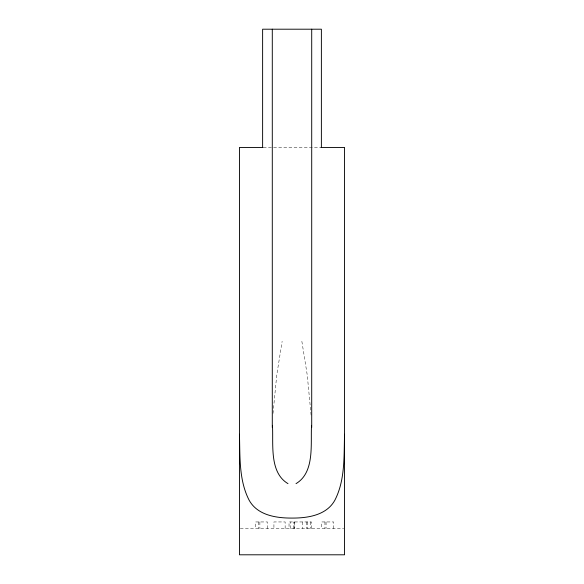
<?xml version="1.0" encoding="UTF-8"?>
<svg xmlns="http://www.w3.org/2000/svg" width="584" height="584" viewBox="0 0 584 584"><rect width="100%" height="100%" fill="white"/><g stroke="black" fill="none" stroke-linecap="round" stroke-linejoin="round"><path stroke-width="0.44" stroke-dasharray="2.92 2.19" d="M293.38 528.52L293.387 521.95M290.27 528.52L290.284 521.95M294.453 528.52L294.475 521.95M273.005 413.45L276.772 374.913L282.145 341.297M263.384 147.46L321.382 147.46M240.316 528.52L343.684 528.52M301.855 341.297L307.228 374.913L311.104 415.122M333.61 528.52L333.61 521.95L321.777 521.95L321.777 528.52M326.069 521.95L326.069 528.52M324.952 521.95L324.952 528.52M311.425 528.52L311.425 521.95L289.036 521.95L289.036 528.52M310.622 521.95L310.622 528.52M307.221 521.95L307.221 528.52M306.637 521.95L306.637 528.52M302.68 521.95L302.68 528.52M294.409 521.95L294.409 528.52M285.145 528.52L285.145 521.95L273.925 521.95L273.925 528.52M267.414 528.52L267.414 521.95L255.588 521.95L255.588 528.52M259.88 521.95L259.88 528.52M258.763 521.95L258.763 528.52"/><path stroke-width="0.88" d="M344.56 434.27C343.852 456.374 345.283 480.15 334.785 500.357C326.427 515.358 307.607 518.147 292 518.081C276.393 518.147 257.573 515.358 249.215 500.357C238.717 480.15 240.148 456.374 239.44 434.27M272.451 425.342C273.567 443.884 268.983 472.325 287.985 483.647M296.015 483.647C315.017 472.325 310.433 443.884 311.549 425.342M263.004 147.46L239.44 147.46L239.44 554.8L344.56 554.8L344.56 147.46L320.996 147.46M321.382 147.46L321.382 29.2L262.618 29.2L262.618 147.46M311.71 29.2L311.71 427.481M272.29 29.2L272.29 427.481"/></g></svg>
